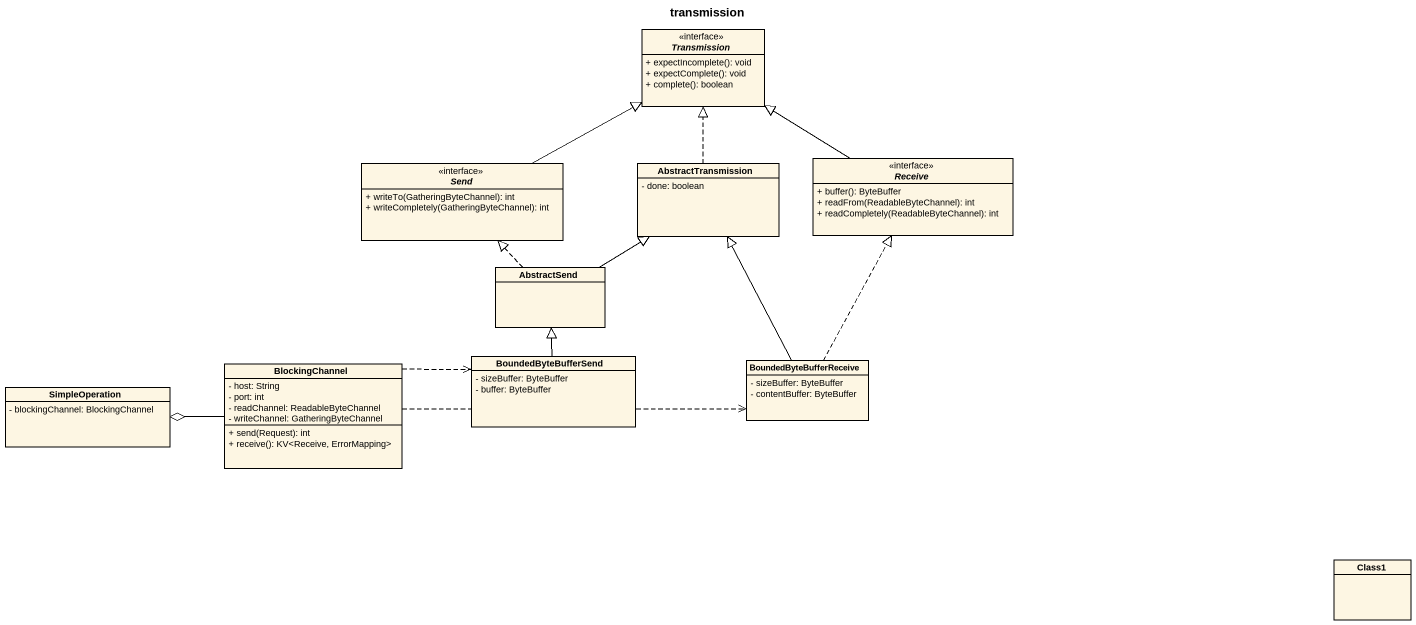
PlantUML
@startuml
title transmission
hide circle
hide empty members
skinparam classAttributeIconSize 0
interface Transmission {
  + expectIncomplete(): void
  + expectComplete(): void
  + complete(): boolean
}
interface Send {
  + writeTo(GatheringByteChannel): int
  + writeCompletely(GatheringByteChannel): int
}
class AbstractTransmission {
  - done: boolean
}
interface Receive {
  + buffer(): ByteBuffer
  + readFrom(ReadableByteChannel): int
  + readCompletely(ReadableByteChannel): int
}
class AbstractSend
class BlockingChannel {
  - host: String
  - port: int
  - readChannel: ReadableByteChannel
  - writeChannel: GatheringByteChannel
  + send(Request): int
  + receive(): KV<Receive, ErrorMapping>
}
class BoundedByteBufferSend {
  - sizeBuffer: ByteBuffer
  - buffer: ByteBuffer
}
class BoundedByteBufferReceive {
  - sizeBuffer: ByteBuffer
  - contentBuffer: ByteBuffer
}
class SimpleOperation {
  - blockingChannel: BlockingChannel
}
class Class1
Send -right-|> Transmission
AbstractTransmission .up.|> Transmission
Receive -up-|> Transmission
AbstractSend .up.|> Send
AbstractSend -up-|> AbstractTransmission
BlockingChannel .right.> BoundedByteBufferSend
BlockingChannel .right.> BoundedByteBufferReceive
BlockingChannel -left-o SimpleOperation
BoundedByteBufferSend -up-|> AbstractSend
BoundedByteBufferReceive -up-|> AbstractTransmission
BoundedByteBufferReceive .up.|> Receive
@enduml
